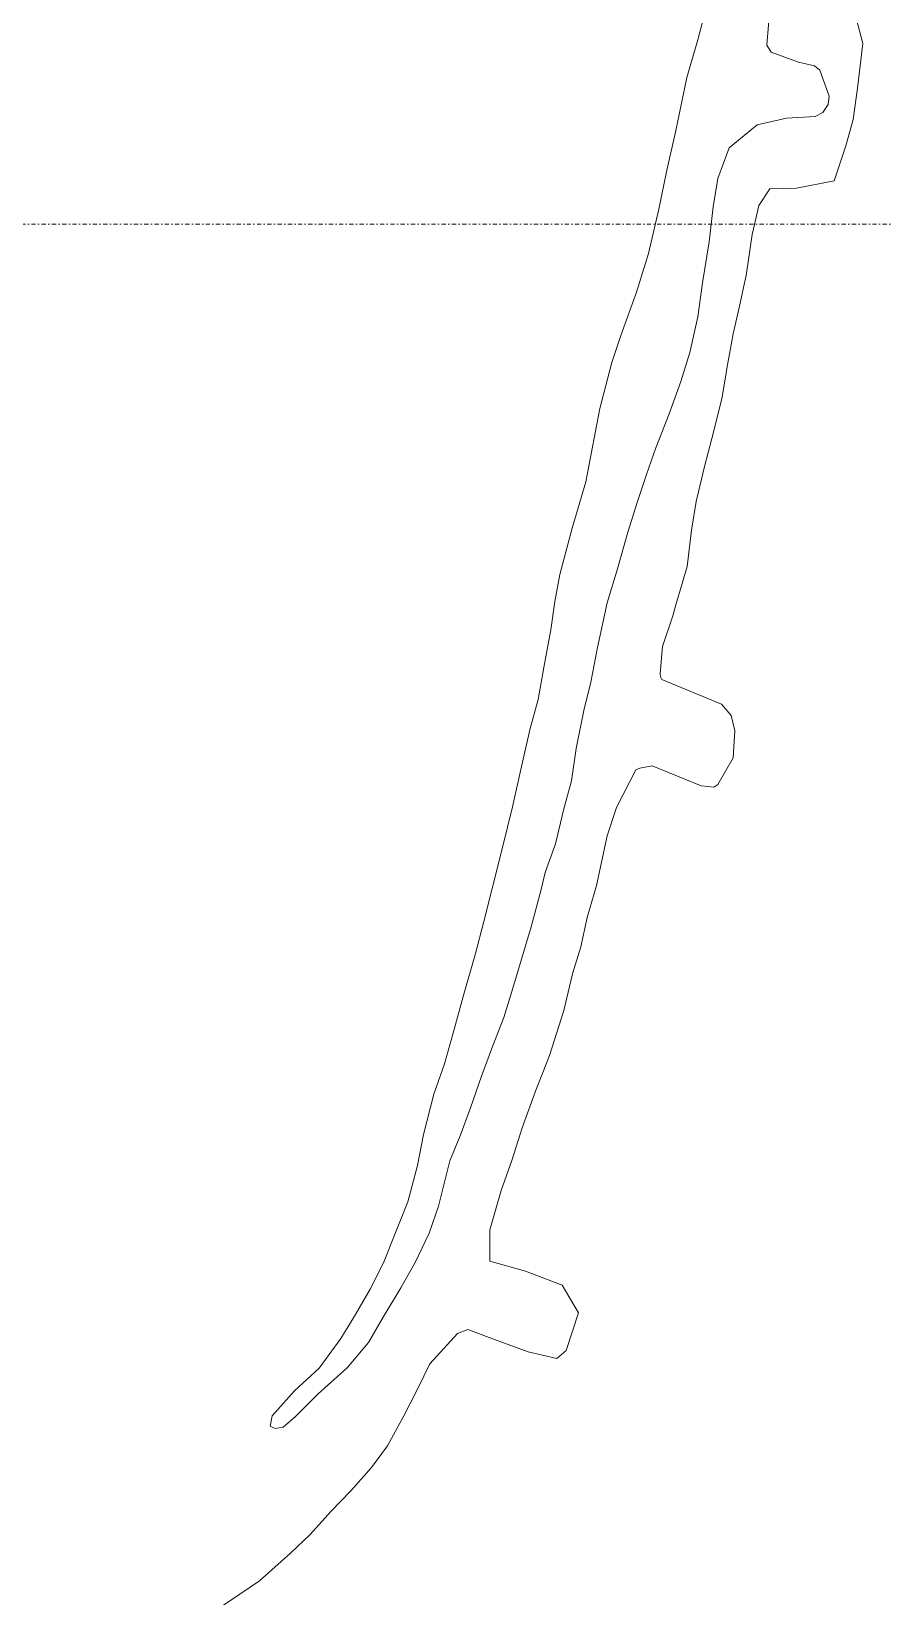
# Model space of a CAD drawing. Header units: metres. Extents: x -436 to 259, y -222 to 285.
# Drawn here: x 27.2 to 91.1, y -69.9 to 47.7 of the extents above; entities that cross this region are included whole.
import ezdxf

# ---------------------------------------------------------------- set-up
doc = ezdxf.new("R2010")
doc.units = ezdxf.units.M
doc.header["$MEASUREMENT"] = 0
doc.linetypes.add('Punto & Rayas', pattern=[0.670278, 0.3175, -0.176389, 0, -0.176389])
doc.layers.add('Marcador - Secciones', color=7, linetype='Continuous')
doc.layers.add('Nuevo_Estructura - Carga', color=7, linetype='Continuous')
doc.layers.add('Marcador - Secciones_Pluma_Nº__85', color=7, linetype='Continuous', lineweight=20, true_color=0x80c2ff)
doc.layers.add('Nuevo_Estructura - Carga_Pluma_Nº__89', color=7, linetype='Continuous', lineweight=20, true_color=0x71cebe)

# ---------------------------------------------------------------- blocks, each defined once
blk = doc.blocks.new('Forma_1')
at = {"layer": 'Nuevo_Estructura - Carga_Pluma_Nº__89', "color": 123, "linetype": 'Continuous', "lineweight": 20, "true_color": 0x71cebe, "flags": 128}
for points in [[(82.4, 46.62), (82.6, 49.04)], [(77.99, 49.9), (77.22, 47.02), (76.4, 44.19), (75.54, 40.08), (74.91, 37.22), (74.31, 34.31), (73.53, 30.98), (72.62, 28.08), (71.44, 24.81), (70.77, 22.8), (69.87, 19.33), (69.21, 15.93), (68.83, 13.82), (67.79, 10.35), (66.87, 6.86), (66.49, 4.83), (66.2, 2.72), (65.67, -0.11), (65.24, -2.52), (64.64, -4.69), (63.99, -7.55), (63.31, -10.57), (62.56, -13.64), (61.79, -16.71), (61.16, -19.19), (60.54, -21.6), (59.6, -24.83), (58.88, -27.48), (58.21, -29.89), (57.39, -32.15), (56.62, -35.19), (56.17, -37.51), (55.44, -40.25), (54.56, -42.49), (53.61, -44.82), (52.61, -46.8), (51.52, -48.7), (50.43, -50.51), (48.79, -52.74), (46.95, -54.45), (45.27, -56.32)], [(87.48, 36.44), (88.34, 39.06), (88.89, 41.04), (89.23, 43.39), (89.63, 46.74), (88.86, 49.59)], [(82.73, 46.1), (82.4, 46.62)], [(86.38, 44.75), (85.98, 45.06), (84.78, 45.34), (82.73, 46.1)], [(87.09, 42.8), (86.38, 44.75)], [(87.01, 42.16), (87.09, 42.8)], [(86.62, 41.57), (86.05, 41.27), (83.89, 41.15), (81.68, 40.64)], [(86.62, 41.57), (87.01, 42.16)], [(79.58, 38.91), (81.68, 40.64)], [(46.08, -57.18), (47.02, -56.37), (48.72, -54.66), (50.9, -52.72), (52.49, -50.8), (53.6, -48.92), (54.93, -46.71), (56, -44.8), (57.05, -42.61), (57.76, -40.56), (58.61, -37.16), (59.39, -35.28), (60.15, -33.18), (60.99, -30.82), (61.8, -28.57), (62.65, -26.39), (63.26, -24.45), (64.71, -19.6), (65.47, -16.78), (65.76, -15.51), (66.54, -13.36), (67.17, -10.72), (67.74, -8.64), (68.1, -6.21), (68.68, -3.35), (69.19, -1.22), (69.69, 1.38), (70.42, 4.75), (71.19, 7.3), (71.98, 10.04), (72.65, 12.21), (73.37, 14.38), (74.08, 16.39), (75.08, 18.93), (75.94, 21.36), (76.63, 23.53), (77.23, 26.22), (77.58, 28.78), (78.09, 31.85), (78.38, 34.47), (78.72, 36.6), (79.58, 38.91)], [(74.52, -1.03), (74.43, -0.82), (74.41, -0.58), (74.57, 1.46), (75.34, 3.77), (75.58, 4.59), (76.05, 6.19), (76.43, 7.47), (76.75, 10.19), (77.13, 12.49), (77.15, 12.56), (77.73, 14.97), (78.28, 17.09), (79.03, 20.07), (79.3, 21.68), (79.41, 22.33), (79.89, 24.93), (80.37, 27.03), (80.71, 28.65), (80.85, 29.33), (81.32, 32.4), (81.41, 32.82), (81.8, 34.57), (82.64, 35.84)], [(82.64, 35.84), (84.65, 35.89), (87.48, 36.44)], [(79.01, -2.88), (74.52, -1.03)], [(79.74, -3.73), (79.01, -2.88)], [(79.89, -6.9), (80.01, -4.87), (79.74, -3.73)], [(78.73, -8.9), (79.89, -6.9)], [(61.62, -44.69), (61.62, -42.34), (62.47, -39.39), (63.25, -37.15), (64.04, -34.7), (65.05, -31.94), (66.08, -29.25), (67.16, -25.88), (67.81, -23.12), (68.43, -21.09), (68.93, -18.89), (69.63, -16.48), (70.43, -12.77), (71.13, -10.63), (72.58, -7.8)], [(72.58, -7.8), (72.87, -7.67), (73.8, -7.49)], [(73.8, -7.49), (77.47, -9), (78.42, -9.11)], [(78.42, -9.11), (78.73, -8.9)], [(67.04, -46.51), (64.28, -45.45), (61.62, -44.69)], [(68.27, -48.59), (67.04, -46.51)], [(67.33, -51.42), (68.27, -48.59)], [(34.12, -75.41), (35.97, -73.99), (37.76, -72.99), (39.86, -71.69), (42.13, -70.19), (44.3, -68.72), (46.65, -66.62), (48.11, -65.22), (49.67, -63.51), (51.16, -61.96), (52.72, -60.21), (53.93, -58.56), (55.14, -56.31), (56.19, -54.26), (57.09, -52.4), (59.18, -50.13)], [(59.18, -50.13), (59.96, -49.83)], [(59.96, -49.83), (61.96, -50.59), (64.49, -51.52), (66.64, -52.02)], [(66.64, -52.02), (67.33, -51.42)], [(45.27, -56.32), (45.11, -57.1)], [(45.11, -57.1), (45.49, -57.27)], [(45.49, -57.27), (46.08, -57.18)]]:
    blk.add_lwpolyline(points, dxfattribs=at)
blk = doc.blocks.new('Plano de Corte_1', base_point=(-434.52, 33.18))
at = {"layer": 'Marcador - Secciones_Pluma_Nº__85', "color": 151, "linetype": 'Punto & Rayas', "lineweight": 20, "true_color": 0x80c2ff}
blk.add_line((-434.22, 33.18), (167.76, 33.18), dxfattribs=at)

msp = doc.modelspace()

# ---------------------------------------------------------------- block references
at = {"layer": 'Marcador - Secciones', "color": 151, "lineweight": 20, "true_color": 0x80c2ff}
msp.add_blockref('Plano de Corte_1', (-434.52, 33.18), dxfattribs=at)
at = {"layer": 'Nuevo_Estructura - Carga', "linetype": 'Continuous', "lineweight": 0}
msp.add_blockref('Forma_1', (0, 0), dxfattribs=at)

doc.saveas('drawing.dxf')
